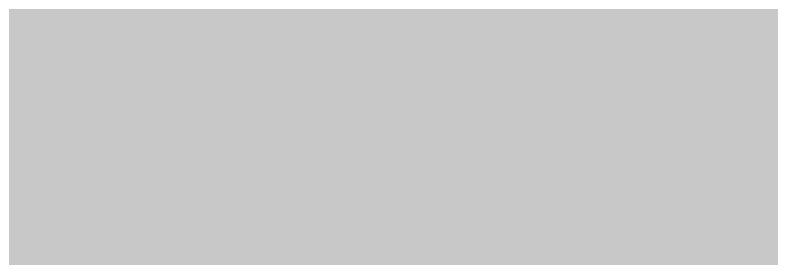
# Model space of a CAD drawing. Header units: inches. Extents: x -4169 to -1846, y 9706 to 12377.
# Drawn here: x -3434.286 to -3432.057, y 10393.484 to 10394.203 of the extents above; entities that cross this region are included whole.
import ezdxf

# ---------------------------------------------------------------- set-up
doc = ezdxf.new("R2010")
doc.units = ezdxf.units.IN
doc.header["$MEASUREMENT"] = 0
doc.layers.add('P-PIPE-1', color=3, linetype='Continuous', lineweight=5)

msp = doc.modelspace()

# ---------------------------------------------------------------- hatches: boundary and pattern name
at = {"layer": 'P-PIPE-1'}
h = msp.add_hatch(color=256, dxfattribs=at)
h.paths.add_polyline_path([(-2957.6945, 10393.69), (-2798.2302, 10393.69), (-2798.2302, 10394.8775), (-3435.3237, 10394.8775), (-3435.3237, 10393.69), (-2966.1359, 10393.69)], flags=0)
h.paths.add_polyline_path([(-2516.4735, 10393.69), (-2516.4735, 10394.8775), (-2721.6802, 10394.8688), (-2721.6802, 10393.69), (-2518.7369, 10393.69)], flags=0)
h.paths.add_polyline_path([(-2740.6302, 10393.69), (-2740.6302, 10394.8775), (-2740.8802, 10394.8679), (-2740.8802, 10393.69)], flags=0)
h.paths.add_polyline_path([(-2779.0302, 10393.69), (-2779.0302, 10394.8775), (-2779.2802, 10394.8663), (-2779.2802, 10393.69)], flags=0)
h = msp.add_hatch(color=256, dxfattribs=at)
h.paths.add_polyline_path([(-2956.1737, 10392.5025), (-2798.2302, 10392.5309), (-2798.2302, 10393.69), (-3435.3237, 10393.69), (-3435.3237, 10392.5025), (-2957.6945, 10392.5025)], flags=0)
h.paths.add_polyline_path([(-2516.4735, 10392.5025), (-2516.4735, 10393.69), (-2721.6802, 10393.69), (-2721.6802, 10392.5025), (-2518.7369, 10392.5025)], flags=0)
h.paths.add_polyline_path([(-2740.6302, 10392.5025), (-2740.6302, 10393.69), (-2740.8802, 10393.69), (-2740.8802, 10392.5025)], flags=0)
h.paths.add_polyline_path([(-2779.0302, 10392.5025), (-2779.0302, 10393.69), (-2779.2802, 10393.69), (-2779.2802, 10392.5025)], flags=0)

doc.saveas('drawing.dxf')
